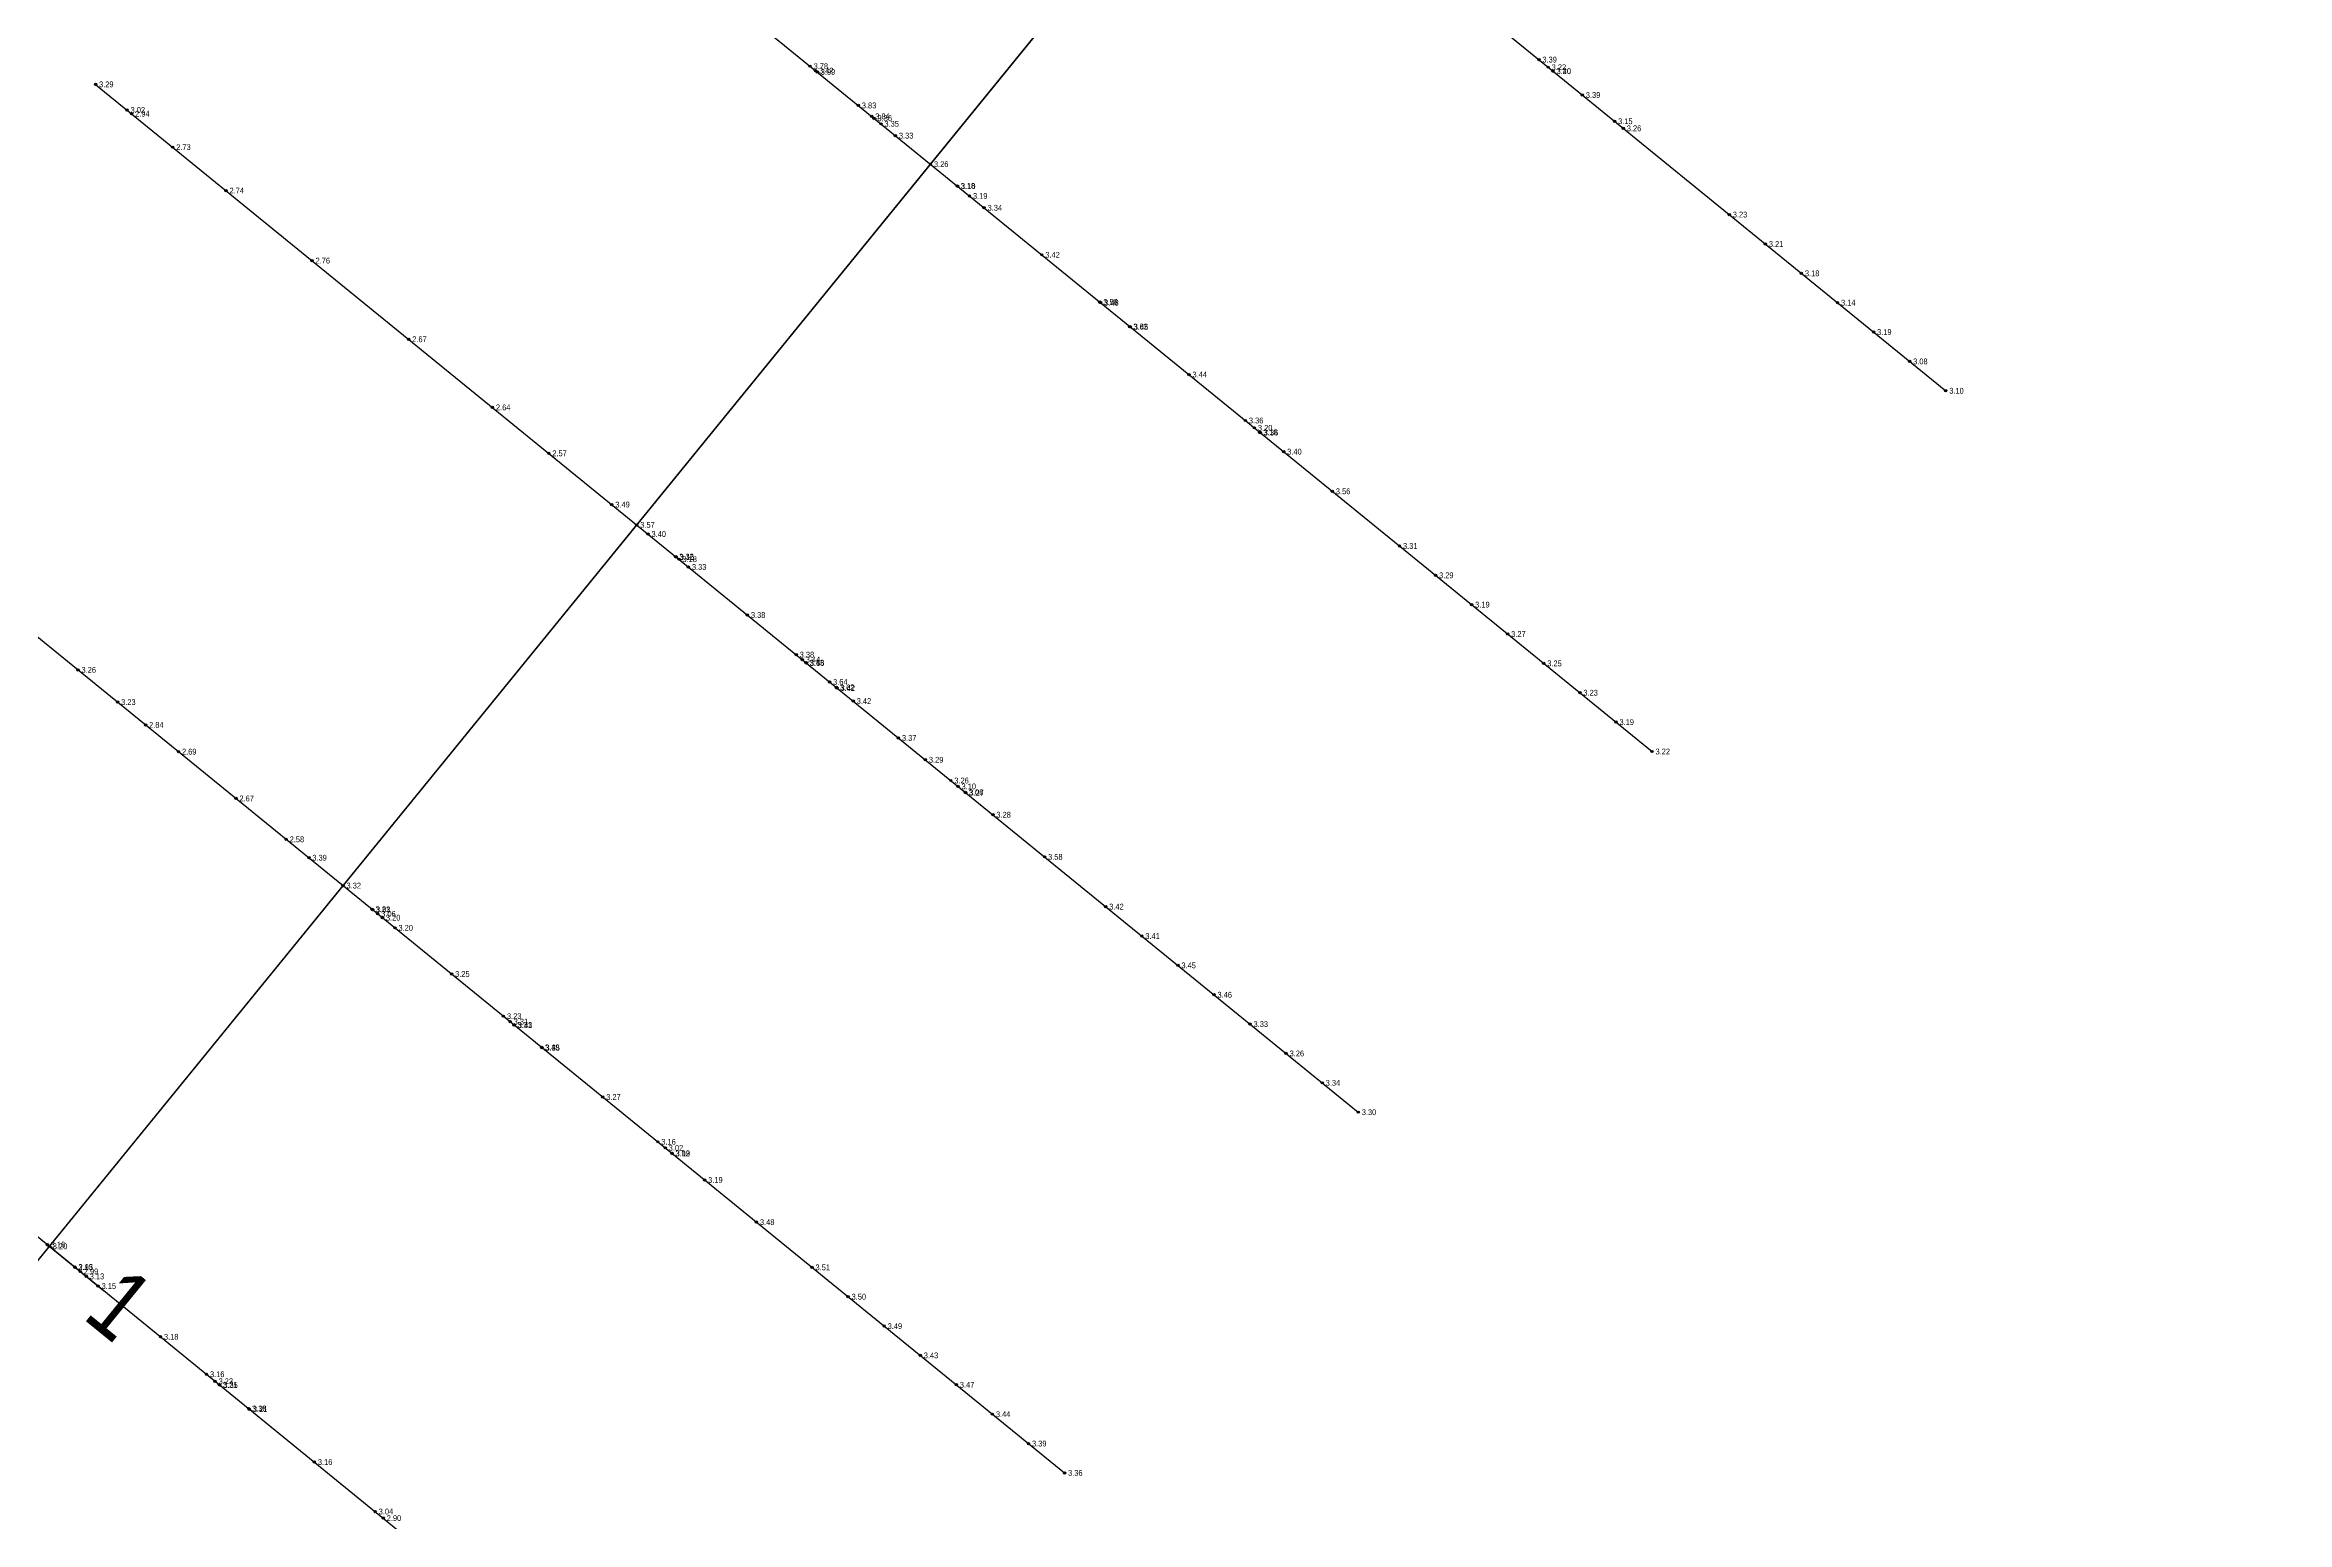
# Model space of a CAD drawing. Header units: metres. Extents: x 570677 to 573609, y 785040 to 786024.
# Drawn here: x 570862.1 to 570958.5, y 785478.4 to 785541.9 of the extents above; entities that cross this region are included whole.
import ezdxf
from ezdxf.enums import TextEntityAlignment as Align

# ---------------------------------------------------------------- set-up
doc = ezdxf.new("R2010")
doc.units = ezdxf.units.M
doc.header["$LTSCALE"] = 0.5
doc.layers.get('0').update_dxf_attribs({"linetype": 'CONTINUOUS'})
for name, color, linetype in [('dmx', 7, 'CONTINUOUS'), ('GCD', 1, 'CONTINUOUS'), ('桩号_D2', 2, 'CONTINUOUS'), ('道路中线_D2', 7, 'CONTINUOUS')]:
    doc.layers.add(name, color=color, linetype=linetype)
doc.styles.add('EICAD', font='arial.ttf', dxfattribs={"width": 0.8, "height": 2})

# ---------------------------------------------------------------- blocks, each defined once
blk = doc.blocks.new('gc200')
h = blk.add_hatch(color=0)
edge = h.paths.add_edge_path()
edge.add_arc((0, 0), 0.196, 0, 360)
at = {"color": 0}
blk.add_circle((0, 0), 0.196, dxfattribs=at)

msp = doc.modelspace()

# ---------------------------------------------------------------- linework, layer by layer
at = {"flags": 128}
msp.add_lwpolyline([(570723.387, 785319.668), (570925.421, 785567.825)], dxfattribs=at)
at = {"layer": 'dmx'}
for p, q in [((570889.529, 785571.256), (570943.814, 785527.061)), ((570876.902, 785555.746), (570931.187, 785511.551)), ((570864.275, 785540.237), (570918.559, 785496.042)), ((570851.648, 785524.727), (570905.932, 785480.532)), ((570839.021, 785509.217), (570893.305, 785465.022))]:
    msp.add_line(p, q, dxfattribs=at)
at = {"layer": '桩号_D2', "linetype": 'Continuous'}
msp.add_lwpolyline([(570862.285, 785490.276), (570864.612, 785488.382)], dxfattribs=at)
at = {"layer": '道路中线_D2', "color": 4}
for p in [(570723.387, 785319.668), (570799.15, 785412.727)]:
    msp.add_line(p, (570958.491, 785608.445), dxfattribs=at)

# ---------------------------------------------------------------- block references
at = {"layer": 'GCD'}
ref = msp.add_blockref('gc200', (570926.323, 785541.301, 3.386), dxfattribs=dict(at, xscale=0.25, yscale=0.25, zscale=0.25))
ref.add_attrib('height', '3.39', dxfattribs={"height": 0.25, "style": 'EICAD', "width": 0.8}).set_placement((570926.473, 785541.301, 3.386), align=Align.MIDDLE_LEFT)
ref = msp.add_blockref('gc200', (570864.275, 785540.237, 3.29), dxfattribs=dict(at, xscale=0.25, yscale=0.25, zscale=0.25))
ref.add_attrib('height', '3.29', dxfattribs={"height": 0.25, "style": 'EICAD', "width": 0.8}).set_placement((570864.425, 785540.237), align=Align.MIDDLE_LEFT)
ref = msp.add_blockref('gc200', (570894.992, 785541.019, 3.776), dxfattribs=dict(at, xscale=0.25, yscale=0.25, zscale=0.25))
ref.add_attrib('height', '3.78', dxfattribs={"height": 0.25, "style": 'EICAD', "width": 0.8}).set_placement((570895.142, 785541.019, 3.776), align=Align.MIDDLE_LEFT)
ref = msp.add_blockref('gc200', (570895.225, 785540.829, 3.421), dxfattribs=dict(at, xscale=0.25, yscale=0.25, zscale=0.25))
ref.add_attrib('height', '3.42', dxfattribs={"height": 0.25, "style": 'EICAD', "width": 0.8}).set_placement((570895.375, 785540.829, 3.421), align=Align.MIDDLE_LEFT)
ref = msp.add_blockref('gc200', (570895.299, 785540.769, 3.988), dxfattribs=dict(at, xscale=0.25, yscale=0.25, zscale=0.25))
ref.add_attrib('height', '3.99', dxfattribs={"height": 0.25, "style": 'EICAD', "width": 0.8}).set_placement((570895.449, 785540.769, 3.988), align=Align.MIDDLE_LEFT)
ref = msp.add_blockref('gc200', (570926.722, 785540.976, 3.218), dxfattribs=dict(at, xscale=0.25, yscale=0.25, zscale=0.25))
ref.add_attrib('height', '3.22', dxfattribs={"height": 0.25, "style": 'EICAD', "width": 0.8}).set_placement((570926.872, 785540.976, 3.218), align=Align.MIDDLE_LEFT)
ref = msp.add_blockref('gc200', (570926.929, 785540.808, 3.2), dxfattribs=dict(at, xscale=0.25, yscale=0.25, zscale=0.25))
ref.add_attrib('height', '3.20', dxfattribs={"height": 0.25, "style": 'EICAD', "width": 0.8}).set_placement((570927.079, 785540.808), align=Align.MIDDLE_LEFT)
ref = msp.add_blockref('gc200', (570926.933, 785540.804, 3.399), dxfattribs=dict(at, xscale=0.25, yscale=0.25, zscale=0.25))
ref.add_attrib('height', '3.40', dxfattribs={"height": 0.25, "style": 'EICAD', "width": 0.8}).set_placement((570927.083, 785540.804, 3.399), align=Align.MIDDLE_LEFT)
ref = msp.add_blockref('gc200', (570865.629, 785539.134, 3.022), dxfattribs=dict(at, xscale=0.25, yscale=0.25, zscale=0.25))
ref.add_attrib('height', '3.02', dxfattribs={"height": 0.25, "style": 'EICAD', "width": 0.8}).set_placement((570865.779, 785539.134, 3.022), align=Align.MIDDLE_LEFT)
ref = msp.add_blockref('gc200', (570897.065, 785539.331, 3.828), dxfattribs=dict(at, xscale=0.25, yscale=0.25, zscale=0.25))
ref.add_attrib('height', '3.83', dxfattribs={"height": 0.25, "style": 'EICAD', "width": 0.8}).set_placement((570897.215, 785539.331, 3.828), align=Align.MIDDLE_LEFT)
ref = msp.add_blockref('gc200', (570928.19, 785539.781, 3.391), dxfattribs=dict(at, xscale=0.25, yscale=0.25, zscale=0.25))
ref.add_attrib('height', '3.39', dxfattribs={"height": 0.25, "style": 'EICAD', "width": 0.8}).set_placement((570928.34, 785539.781, 3.391), align=Align.MIDDLE_LEFT)
ref = msp.add_blockref('gc200', (570865.826, 785538.974, 2.938), dxfattribs=dict(at, xscale=0.25, yscale=0.25, zscale=0.25))
ref.add_attrib('height', '2.94', dxfattribs={"height": 0.25, "style": 'EICAD', "width": 0.8}).set_placement((570865.976, 785538.974, 2.938), align=Align.MIDDLE_LEFT)
ref = msp.add_blockref('gc200', (570897.643, 785538.861, 3.842), dxfattribs=dict(at, xscale=0.25, yscale=0.25, zscale=0.25))
ref.add_attrib('height', '3.84', dxfattribs={"height": 0.25, "style": 'EICAD', "width": 0.8}).set_placement((570897.793, 785538.861, 3.842), align=Align.MIDDLE_LEFT)
ref = msp.add_blockref('gc200', (570897.743, 785538.779, 3.357), dxfattribs=dict(at, xscale=0.25, yscale=0.25, zscale=0.25))
ref.add_attrib('height', '3.36', dxfattribs={"height": 0.25, "style": 'EICAD', "width": 0.8}).set_placement((570897.893, 785538.779, 3.357), align=Align.MIDDLE_LEFT)
ref = msp.add_blockref('gc200', (570898.037, 785538.539, 3.347), dxfattribs=dict(at, xscale=0.25, yscale=0.25, zscale=0.25))
ref.add_attrib('height', '3.35', dxfattribs={"height": 0.25, "style": 'EICAD', "width": 0.8}).set_placement((570898.187, 785538.539, 3.347), align=Align.MIDDLE_LEFT)
ref = msp.add_blockref('gc200', (570929.577, 785538.652, 3.147), dxfattribs=dict(at, xscale=0.25, yscale=0.25, zscale=0.25))
ref.add_attrib('height', '3.15', dxfattribs={"height": 0.25, "style": 'EICAD', "width": 0.8}).set_placement((570929.727, 785538.652, 3.147), align=Align.MIDDLE_LEFT)
ref = msp.add_blockref('gc200', (570929.952, 785538.347, 3.26), dxfattribs=dict(at, xscale=0.25, yscale=0.25, zscale=0.25))
ref.add_attrib('height', '3.26', dxfattribs={"height": 0.25, "style": 'EICAD', "width": 0.8}).set_placement((570930.102, 785538.347, 3.26), align=Align.MIDDLE_LEFT)
ref = msp.add_blockref('gc200', (570867.591, 785537.537, 2.731), dxfattribs=dict(at, xscale=0.25, yscale=0.25, zscale=0.25))
ref.add_attrib('height', '2.73', dxfattribs={"height": 0.25, "style": 'EICAD', "width": 0.8}).set_placement((570867.741, 785537.537, 2.731), align=Align.MIDDLE_LEFT)
ref = msp.add_blockref('gc200', (570898.659, 785538.033, 3.327), dxfattribs=dict(at, xscale=0.25, yscale=0.25, zscale=0.25))
ref.add_attrib('height', '3.33', dxfattribs={"height": 0.25, "style": 'EICAD', "width": 0.8}).set_placement((570898.809, 785538.033, 3.327), align=Align.MIDDLE_LEFT)
ref = msp.add_blockref('gc200', (570900.167, 785536.806, 3.26), dxfattribs=dict(at, xscale=0.25, yscale=0.25, zscale=0.25))
ref.add_attrib('height', '3.26', dxfattribs={"height": 0.25, "style": 'EICAD', "width": 0.8}).set_placement((570900.317, 785536.806), align=Align.MIDDLE_LEFT)
ref = msp.add_blockref('gc200', (570869.883, 785535.671, 2.741), dxfattribs=dict(at, xscale=0.25, yscale=0.25, zscale=0.25))
ref.add_attrib('height', '2.74', dxfattribs={"height": 0.25, "style": 'EICAD', "width": 0.8}).set_placement((570870.033, 785535.671, 2.741), align=Align.MIDDLE_LEFT)
ref = msp.add_blockref('gc200', (570901.315, 785535.871, 3.177), dxfattribs=dict(at, xscale=0.25, yscale=0.25, zscale=0.25))
ref.add_attrib('height', '3.18', dxfattribs={"height": 0.25, "style": 'EICAD', "width": 0.8}).set_placement((570901.465, 785535.871, 3.177), align=Align.MIDDLE_LEFT)
ref = msp.add_blockref('gc200', (570901.33, 785535.859, 3.1), dxfattribs=dict(at, xscale=0.25, yscale=0.25, zscale=0.25))
ref.add_attrib('height', '3.10', dxfattribs={"height": 0.25, "style": 'EICAD', "width": 0.8}).set_placement((570901.48, 785535.859), align=Align.MIDDLE_LEFT)
ref = msp.add_blockref('gc200', (570901.844, 785535.44, 3.189), dxfattribs=dict(at, xscale=0.25, yscale=0.25, zscale=0.25))
ref.add_attrib('height', '3.19', dxfattribs={"height": 0.25, "style": 'EICAD', "width": 0.8}).set_placement((570901.994, 785535.44, 3.189), align=Align.MIDDLE_LEFT)
ref = msp.add_blockref('gc200', (570902.472, 785534.929, 3.343), dxfattribs=dict(at, xscale=0.25, yscale=0.25, zscale=0.25))
ref.add_attrib('height', '3.34', dxfattribs={"height": 0.25, "style": 'EICAD', "width": 0.8}).set_placement((570902.622, 785534.929, 3.343), align=Align.MIDDLE_LEFT)
ref = msp.add_blockref('gc200', (570934.508, 785534.638, 3.23), dxfattribs=dict(at, xscale=0.25, yscale=0.25, zscale=0.25))
ref.add_attrib('height', '3.23', dxfattribs={"height": 0.25, "style": 'EICAD', "width": 0.8}).set_placement((570934.658, 785534.638, 3.23), align=Align.MIDDLE_LEFT)
ref = msp.add_blockref('gc200', (570936.059, 785533.375, 3.21), dxfattribs=dict(at, xscale=0.25, yscale=0.25, zscale=0.25))
ref.add_attrib('height', '3.21', dxfattribs={"height": 0.25, "style": 'EICAD', "width": 0.8}).set_placement((570936.209, 785533.375, 3.21), align=Align.MIDDLE_LEFT)
ref = msp.add_blockref('gc200', (570873.581, 785532.66, 2.76), dxfattribs=dict(at, xscale=0.25, yscale=0.25, zscale=0.25))
ref.add_attrib('height', '2.76', dxfattribs={"height": 0.25, "style": 'EICAD', "width": 0.8}).set_placement((570873.731, 785532.66, 2.76), align=Align.MIDDLE_LEFT)
ref = msp.add_blockref('gc200', (570904.955, 785532.907, 3.422), dxfattribs=dict(at, xscale=0.25, yscale=0.25, zscale=0.25))
ref.add_attrib('height', '3.42', dxfattribs={"height": 0.25, "style": 'EICAD', "width": 0.8}).set_placement((570905.105, 785532.907, 3.422), align=Align.MIDDLE_LEFT)
ref = msp.add_blockref('gc200', (570937.61, 785532.112, 3.184), dxfattribs=dict(at, xscale=0.25, yscale=0.25, zscale=0.25))
ref.add_attrib('height', '3.18', dxfattribs={"height": 0.25, "style": 'EICAD', "width": 0.8}).set_placement((570937.76, 785532.112, 3.184), align=Align.MIDDLE_LEFT)
ref = msp.add_blockref('gc200', (570907.446, 785530.88, 3.584), dxfattribs=dict(at, xscale=0.25, yscale=0.25, zscale=0.25))
ref.add_attrib('height', '3.58', dxfattribs={"height": 0.25, "style": 'EICAD', "width": 0.8}).set_placement((570907.596, 785530.88, 3.584), align=Align.MIDDLE_LEFT)
ref = msp.add_blockref('gc200', (570907.485, 785530.848, 3.475), dxfattribs=dict(at, xscale=0.25, yscale=0.25, zscale=0.25))
ref.add_attrib('height', '3.48', dxfattribs={"height": 0.25, "style": 'EICAD', "width": 0.8}).set_placement((570907.635, 785530.848, 3.475), align=Align.MIDDLE_LEFT)
ref = msp.add_blockref('gc200', (570939.161, 785530.849, 3.14), dxfattribs=dict(at, xscale=0.25, yscale=0.25, zscale=0.25))
ref.add_attrib('height', '3.14', dxfattribs={"height": 0.25, "style": 'EICAD', "width": 0.8}).set_placement((570939.311, 785530.849, 3.14), align=Align.MIDDLE_LEFT)
ref = msp.add_blockref('gc200', (570908.735, 785529.823, 3.621), dxfattribs=dict(at, xscale=0.25, yscale=0.25, zscale=0.25))
ref.add_attrib('height', '3.62', dxfattribs={"height": 0.25, "style": 'EICAD', "width": 0.8}).set_placement((570908.885, 785529.823, 3.621), align=Align.MIDDLE_LEFT)
ref = msp.add_blockref('gc200', (570908.758, 785529.811, 3.45), dxfattribs=dict(at, xscale=0.25, yscale=0.25, zscale=0.25))
ref.add_attrib('height', '3.45', dxfattribs={"height": 0.25, "style": 'EICAD', "width": 0.8}).set_placement((570908.908, 785529.811, 3.45), align=Align.MIDDLE_LEFT)
ref = msp.add_blockref('gc200', (570940.712, 785529.587, 3.19), dxfattribs=dict(at, xscale=0.25, yscale=0.25, zscale=0.25))
ref.add_attrib('height', '3.19', dxfattribs={"height": 0.25, "style": 'EICAD', "width": 0.8}).set_placement((570940.862, 785529.587, 3.19), align=Align.MIDDLE_LEFT)
ref = msp.add_blockref('gc200', (570877.737, 785529.277, 2.673), dxfattribs=dict(at, xscale=0.25, yscale=0.25, zscale=0.25))
ref.add_attrib('height', '2.67', dxfattribs={"height": 0.25, "style": 'EICAD', "width": 0.8}).set_placement((570877.887, 785529.277, 2.673), align=Align.MIDDLE_LEFT)
ref = msp.add_blockref('gc200', (570911.279, 785527.759, 3.44), dxfattribs=dict(at, xscale=0.25, yscale=0.25, zscale=0.25))
ref.add_attrib('height', '3.44', dxfattribs={"height": 0.25, "style": 'EICAD', "width": 0.8}).set_placement((570911.429, 785527.759, 3.44), align=Align.MIDDLE_LEFT)
ref = msp.add_blockref('gc200', (570942.263, 785528.324, 3.08), dxfattribs=dict(at, xscale=0.25, yscale=0.25, zscale=0.25))
ref.add_attrib('height', '3.08', dxfattribs={"height": 0.25, "style": 'EICAD', "width": 0.8}).set_placement((570942.413, 785528.324, 3.08), align=Align.MIDDLE_LEFT)
ref = msp.add_blockref('gc200', (570943.814, 785527.061, 3.1), dxfattribs=dict(at, xscale=0.25, yscale=0.25, zscale=0.25))
ref.add_attrib('height', '3.10', dxfattribs={"height": 0.25, "style": 'EICAD', "width": 0.8}).set_placement((570943.964, 785527.061), align=Align.MIDDLE_LEFT)
ref = msp.add_blockref('gc200', (570881.336, 785526.347, 2.636), dxfattribs=dict(at, xscale=0.25, yscale=0.25, zscale=0.25))
ref.add_attrib('height', '2.64', dxfattribs={"height": 0.25, "style": 'EICAD', "width": 0.8}).set_placement((570881.486, 785526.347, 2.636), align=Align.MIDDLE_LEFT)
ref = msp.add_blockref('gc200', (570913.705, 785525.784, 3.361), dxfattribs=dict(at, xscale=0.25, yscale=0.25, zscale=0.25))
ref.add_attrib('height', '3.36', dxfattribs={"height": 0.25, "style": 'EICAD', "width": 0.8}).set_placement((570913.855, 785525.784, 3.361), align=Align.MIDDLE_LEFT)
ref = msp.add_blockref('gc200', (570914.093, 785525.468, 3.197), dxfattribs=dict(at, xscale=0.25, yscale=0.25, zscale=0.25))
ref.add_attrib('height', '3.20', dxfattribs={"height": 0.25, "style": 'EICAD', "width": 0.8}).set_placement((570914.243, 785525.468, 3.197), align=Align.MIDDLE_LEFT)
ref = msp.add_blockref('gc200', (570914.324, 785525.28, 3.18), dxfattribs=dict(at, xscale=0.25, yscale=0.25, zscale=0.25))
ref.add_attrib('height', '3.18', dxfattribs={"height": 0.25, "style": 'EICAD', "width": 0.8}).set_placement((570914.474, 785525.28), align=Align.MIDDLE_LEFT)
ref = msp.add_blockref('gc200', (570914.344, 785525.263, 3.356), dxfattribs=dict(at, xscale=0.25, yscale=0.25, zscale=0.25))
ref.add_attrib('height', '3.36', dxfattribs={"height": 0.25, "style": 'EICAD', "width": 0.8}).set_placement((570914.494, 785525.263, 3.356), align=Align.MIDDLE_LEFT)
ref = msp.add_blockref('gc200', (570883.76, 785524.373, 2.567), dxfattribs=dict(at, xscale=0.25, yscale=0.25, zscale=0.25))
ref.add_attrib('height', '2.57', dxfattribs={"height": 0.25, "style": 'EICAD', "width": 0.8}).set_placement((570883.91, 785524.373, 2.567), align=Align.MIDDLE_LEFT)
ref = msp.add_blockref('gc200', (570915.352, 785524.443, 3.401), dxfattribs=dict(at, xscale=0.25, yscale=0.25, zscale=0.25))
ref.add_attrib('height', '3.40', dxfattribs={"height": 0.25, "style": 'EICAD', "width": 0.8}).set_placement((570915.502, 785524.443, 3.401), align=Align.MIDDLE_LEFT)
ref = msp.add_blockref('gc200', (570917.444, 785522.74, 3.56), dxfattribs=dict(at, xscale=0.25, yscale=0.25, zscale=0.25))
ref.add_attrib('height', '3.56', dxfattribs={"height": 0.25, "style": 'EICAD', "width": 0.8}).set_placement((570917.594, 785522.74, 3.56), align=Align.MIDDLE_LEFT)
ref = msp.add_blockref('gc200', (570886.467, 785522.169, 3.49), dxfattribs=dict(at, xscale=0.25, yscale=0.25, zscale=0.25))
ref.add_attrib('height', '3.49', dxfattribs={"height": 0.25, "style": 'EICAD', "width": 0.8}).set_placement((570886.617, 785522.169, 3.49), align=Align.MIDDLE_LEFT)
ref = msp.add_blockref('gc200', (570887.54, 785521.296, 3.57), dxfattribs=dict(at, xscale=0.25, yscale=0.25, zscale=0.25))
ref.add_attrib('height', '3.57', dxfattribs={"height": 0.25, "style": 'EICAD', "width": 0.8}).set_placement((570887.69, 785521.296), align=Align.MIDDLE_LEFT)
ref = msp.add_blockref('gc200', (570888.023, 785520.902, 3.396), dxfattribs=dict(at, xscale=0.25, yscale=0.25, zscale=0.25))
ref.add_attrib('height', '3.40', dxfattribs={"height": 0.25, "style": 'EICAD', "width": 0.8}).set_placement((570888.173, 785520.902, 3.396), align=Align.MIDDLE_LEFT)
ref = msp.add_blockref('gc200', (570889.216, 785519.931, 3.315), dxfattribs=dict(at, xscale=0.25, yscale=0.25, zscale=0.25))
ref.add_attrib('height', '3.32', dxfattribs={"height": 0.25, "style": 'EICAD', "width": 0.8}).set_placement((570889.366, 785519.931, 3.315), align=Align.MIDDLE_LEFT)
ref = msp.add_blockref('gc200', (570889.238, 785519.906, 3.157), dxfattribs=dict(at, xscale=0.25, yscale=0.25, zscale=0.25))
ref.add_attrib('height', '3.16', dxfattribs={"height": 0.25, "style": 'EICAD', "width": 0.8}).set_placement((570889.388, 785519.906, 3.157), align=Align.MIDDLE_LEFT)
ref = msp.add_blockref('gc200', (570920.33, 785520.39, 3.31), dxfattribs=dict(at, xscale=0.25, yscale=0.25, zscale=0.25))
ref.add_attrib('height', '3.31', dxfattribs={"height": 0.25, "style": 'EICAD', "width": 0.8}).set_placement((570920.48, 785520.39, 3.31), align=Align.MIDDLE_LEFT)
ref = msp.add_blockref('gc200', (570889.352, 785519.82, 3.18), dxfattribs=dict(at, xscale=0.25, yscale=0.25, zscale=0.25))
ref.add_attrib('height', '3.18', dxfattribs={"height": 0.25, "style": 'EICAD', "width": 0.8}).set_placement((570889.502, 785519.82, 3.18), align=Align.MIDDLE_LEFT)
ref = msp.add_blockref('gc200', (570889.762, 785519.487, 3.325), dxfattribs=dict(at, xscale=0.25, yscale=0.25, zscale=0.25))
ref.add_attrib('height', '3.33', dxfattribs={"height": 0.25, "style": 'EICAD', "width": 0.8}).set_placement((570889.912, 785519.487, 3.325), align=Align.MIDDLE_LEFT)
ref = msp.add_blockref('gc200', (570921.881, 785519.128, 3.29), dxfattribs=dict(at, xscale=0.25, yscale=0.25, zscale=0.25))
ref.add_attrib('height', '3.29', dxfattribs={"height": 0.25, "style": 'EICAD', "width": 0.8}).set_placement((570922.031, 785519.128, 3.29), align=Align.MIDDLE_LEFT)
ref = msp.add_blockref('gc200', (570892.298, 785517.422, 3.377), dxfattribs=dict(at, xscale=0.25, yscale=0.25, zscale=0.25))
ref.add_attrib('height', '3.38', dxfattribs={"height": 0.25, "style": 'EICAD', "width": 0.8}).set_placement((570892.448, 785517.422, 3.377), align=Align.MIDDLE_LEFT)
ref = msp.add_blockref('gc200', (570923.432, 785517.865, 3.19), dxfattribs=dict(at, xscale=0.25, yscale=0.25, zscale=0.25))
ref.add_attrib('height', '3.19', dxfattribs={"height": 0.25, "style": 'EICAD', "width": 0.8}).set_placement((570923.582, 785517.865, 3.19), align=Align.MIDDLE_LEFT)
ref = msp.add_blockref('gc200', (570924.983, 785516.602, 3.272), dxfattribs=dict(at, xscale=0.25, yscale=0.25, zscale=0.25))
ref.add_attrib('height', '3.27', dxfattribs={"height": 0.25, "style": 'EICAD', "width": 0.8}).set_placement((570925.133, 785516.602, 3.272), align=Align.MIDDLE_LEFT)
ref = msp.add_blockref('gc200', (570863.52, 785515.061, 3.256), dxfattribs=dict(at, xscale=0.25, yscale=0.25, zscale=0.25))
ref.add_attrib('height', '3.26', dxfattribs={"height": 0.25, "style": 'EICAD', "width": 0.8}).set_placement((570863.67, 785515.061, 3.256), align=Align.MIDDLE_LEFT)
ref = msp.add_blockref('gc200', (570894.395, 785515.715, 3.381), dxfattribs=dict(at, xscale=0.25, yscale=0.25, zscale=0.25))
ref.add_attrib('height', '3.38', dxfattribs={"height": 0.25, "style": 'EICAD', "width": 0.8}).set_placement((570894.545, 785515.715, 3.381), align=Align.MIDDLE_LEFT)
ref = msp.add_blockref('gc200', (570894.655, 785515.503, 3.444), dxfattribs=dict(at, xscale=0.25, yscale=0.25, zscale=0.25))
ref.add_attrib('height', '3.44', dxfattribs={"height": 0.25, "style": 'EICAD', "width": 0.8}).set_placement((570894.805, 785515.503, 3.444), align=Align.MIDDLE_LEFT)
ref = msp.add_blockref('gc200', (570894.821, 785515.368, 3.432), dxfattribs=dict(at, xscale=0.25, yscale=0.25, zscale=0.25))
ref.add_attrib('height', '3.43', dxfattribs={"height": 0.25, "style": 'EICAD', "width": 0.8}).set_placement((570894.971, 785515.368, 3.432), align=Align.MIDDLE_LEFT)
ref = msp.add_blockref('gc200', (570894.835, 785515.357, 3.559), dxfattribs=dict(at, xscale=0.25, yscale=0.25, zscale=0.25))
ref.add_attrib('height', '3.56', dxfattribs={"height": 0.25, "style": 'EICAD', "width": 0.8}).set_placement((570894.985, 785515.357, 3.559), align=Align.MIDDLE_LEFT)
ref = msp.add_blockref('gc200', (570926.534, 785515.34, 3.25), dxfattribs=dict(at, xscale=0.25, yscale=0.25, zscale=0.25))
ref.add_attrib('height', '3.25', dxfattribs={"height": 0.25, "style": 'EICAD', "width": 0.8}).set_placement((570926.684, 785515.34, 3.25), align=Align.MIDDLE_LEFT)
ref = msp.add_blockref('gc200', (570895.832, 785514.544, 3.637), dxfattribs=dict(at, xscale=0.25, yscale=0.25, zscale=0.25))
ref.add_attrib('height', '3.64', dxfattribs={"height": 0.25, "style": 'EICAD', "width": 0.8}).set_placement((570895.982, 785514.544, 3.637), align=Align.MIDDLE_LEFT)
ref = msp.add_blockref('gc200', (570896.123, 785514.308, 3.62), dxfattribs=dict(at, xscale=0.25, yscale=0.25, zscale=0.25))
ref.add_attrib('height', '3.62', dxfattribs={"height": 0.25, "style": 'EICAD', "width": 0.8}).set_placement((570896.273, 785514.308, 3.62), align=Align.MIDDLE_LEFT)
ref = msp.add_blockref('gc200', (570896.152, 785514.284, 3.423), dxfattribs=dict(at, xscale=0.25, yscale=0.25, zscale=0.25))
ref.add_attrib('height', '3.42', dxfattribs={"height": 0.25, "style": 'EICAD', "width": 0.8}).set_placement((570896.302, 785514.284, 3.423), align=Align.MIDDLE_LEFT)
ref = msp.add_blockref('gc200', (570928.085, 785514.077, 3.23), dxfattribs=dict(at, xscale=0.25, yscale=0.25, zscale=0.25))
ref.add_attrib('height', '3.23', dxfattribs={"height": 0.25, "style": 'EICAD', "width": 0.8}).set_placement((570928.235, 785514.077, 3.23), align=Align.MIDDLE_LEFT)
ref = msp.add_blockref('gc200', (570865.223, 785513.675, 3.234), dxfattribs=dict(at, xscale=0.25, yscale=0.25, zscale=0.25))
ref.add_attrib('height', '3.23', dxfattribs={"height": 0.25, "style": 'EICAD', "width": 0.8}).set_placement((570865.373, 785513.675, 3.234), align=Align.MIDDLE_LEFT)
ref = msp.add_blockref('gc200', (570896.846, 785513.72, 3.42), dxfattribs=dict(at, xscale=0.25, yscale=0.25, zscale=0.25))
ref.add_attrib('height', '3.42', dxfattribs={"height": 0.25, "style": 'EICAD', "width": 0.8}).set_placement((570896.996, 785513.72, 3.42), align=Align.MIDDLE_LEFT)
ref = msp.add_blockref('gc200', (570866.426, 785512.695, 2.837), dxfattribs=dict(at, xscale=0.25, yscale=0.25, zscale=0.25))
ref.add_attrib('height', '2.84', dxfattribs={"height": 0.25, "style": 'EICAD', "width": 0.8}).set_placement((570866.576, 785512.695, 2.837), align=Align.MIDDLE_LEFT)
ref = msp.add_blockref('gc200', (570898.791, 785512.135, 3.373), dxfattribs=dict(at, xscale=0.25, yscale=0.25, zscale=0.25))
ref.add_attrib('height', '3.37', dxfattribs={"height": 0.25, "style": 'EICAD', "width": 0.8}).set_placement((570898.941, 785512.135, 3.373), align=Align.MIDDLE_LEFT)
ref = msp.add_blockref('gc200', (570929.636, 785512.814, 3.186), dxfattribs=dict(at, xscale=0.25, yscale=0.25, zscale=0.25))
ref.add_attrib('height', '3.19', dxfattribs={"height": 0.25, "style": 'EICAD', "width": 0.8}).set_placement((570929.786, 785512.814, 3.186), align=Align.MIDDLE_LEFT)
ref = msp.add_blockref('gc200', (570867.84, 785511.544, 2.686), dxfattribs=dict(at, xscale=0.25, yscale=0.25, zscale=0.25))
ref.add_attrib('height', '2.69', dxfattribs={"height": 0.25, "style": 'EICAD', "width": 0.8}).set_placement((570867.99, 785511.544, 2.686), align=Align.MIDDLE_LEFT)
ref = msp.add_blockref('gc200', (570899.948, 785511.194, 3.288), dxfattribs=dict(at, xscale=0.25, yscale=0.25, zscale=0.25))
ref.add_attrib('height', '3.29', dxfattribs={"height": 0.25, "style": 'EICAD', "width": 0.8}).set_placement((570900.098, 785511.194, 3.288), align=Align.MIDDLE_LEFT)
ref = msp.add_blockref('gc200', (570931.187, 785511.551, 3.22), dxfattribs=dict(at, xscale=0.25, yscale=0.25, zscale=0.25))
ref.add_attrib('height', '3.22', dxfattribs={"height": 0.25, "style": 'EICAD', "width": 0.8}).set_placement((570931.337, 785511.551), align=Align.MIDDLE_LEFT)
ref = msp.add_blockref('gc200', (570901.043, 785510.303, 3.261), dxfattribs=dict(at, xscale=0.25, yscale=0.25, zscale=0.25))
ref.add_attrib('height', '3.26', dxfattribs={"height": 0.25, "style": 'EICAD', "width": 0.8}).set_placement((570901.193, 785510.303, 3.261), align=Align.MIDDLE_LEFT)
ref = msp.add_blockref('gc200', (570870.311, 785509.532, 2.668), dxfattribs=dict(at, xscale=0.25, yscale=0.25, zscale=0.25))
ref.add_attrib('height', '2.67', dxfattribs={"height": 0.25, "style": 'EICAD', "width": 0.8}).set_placement((570870.461, 785509.532, 2.668), align=Align.MIDDLE_LEFT)
ref = msp.add_blockref('gc200', (570901.353, 785510.05, 3.096), dxfattribs=dict(at, xscale=0.25, yscale=0.25, zscale=0.25))
ref.add_attrib('height', '3.10', dxfattribs={"height": 0.25, "style": 'EICAD', "width": 0.8}).set_placement((570901.503, 785510.05, 3.096), align=Align.MIDDLE_LEFT)
ref = msp.add_blockref('gc200', (570901.665, 785509.796, 3.06), dxfattribs=dict(at, xscale=0.25, yscale=0.25, zscale=0.25))
ref.add_attrib('height', '3.06', dxfattribs={"height": 0.25, "style": 'EICAD', "width": 0.8}).set_placement((570901.815, 785509.796), align=Align.MIDDLE_LEFT)
ref = msp.add_blockref('gc200', (570901.683, 785509.782, 3.27), dxfattribs=dict(at, xscale=0.25, yscale=0.25, zscale=0.25))
ref.add_attrib('height', '3.27', dxfattribs={"height": 0.25, "style": 'EICAD', "width": 0.8}).set_placement((570901.833, 785509.782), align=Align.MIDDLE_LEFT)
ref = msp.add_blockref('gc200', (570902.85, 785508.831, 3.275), dxfattribs=dict(at, xscale=0.25, yscale=0.25, zscale=0.25))
ref.add_attrib('height', '3.28', dxfattribs={"height": 0.25, "style": 'EICAD', "width": 0.8}).set_placement((570903, 785508.831, 3.275), align=Align.MIDDLE_LEFT)
ref = msp.add_blockref('gc200', (570872.469, 785507.776, 2.582), dxfattribs=dict(at, xscale=0.25, yscale=0.25, zscale=0.25))
ref.add_attrib('height', '2.58', dxfattribs={"height": 0.25, "style": 'EICAD', "width": 0.8}).set_placement((570872.619, 785507.776, 2.582), align=Align.MIDDLE_LEFT)
ref = msp.add_blockref('gc200', (570873.444, 785506.982, 3.389), dxfattribs=dict(at, xscale=0.25, yscale=0.25, zscale=0.25))
ref.add_attrib('height', '3.39', dxfattribs={"height": 0.25, "style": 'EICAD', "width": 0.8}).set_placement((570873.594, 785506.982, 3.389), align=Align.MIDDLE_LEFT)
ref = msp.add_blockref('gc200', (570905.073, 785507.021, 3.58), dxfattribs=dict(at, xscale=0.25, yscale=0.25, zscale=0.25))
ref.add_attrib('height', '3.58', dxfattribs={"height": 0.25, "style": 'EICAD', "width": 0.8}).set_placement((570905.223, 785507.021, 3.58), align=Align.MIDDLE_LEFT)
ref = msp.add_blockref('gc200', (570874.913, 785505.786, 3.32), dxfattribs=dict(at, xscale=0.25, yscale=0.25, zscale=0.25))
ref.add_attrib('height', '3.32', dxfattribs={"height": 0.25, "style": 'EICAD', "width": 0.8}).set_placement((570875.063, 785505.786), align=Align.MIDDLE_LEFT)
ref = msp.add_blockref('gc200', (570876.162, 785504.772, 3.21), dxfattribs=dict(at, xscale=0.25, yscale=0.25, zscale=0.25))
ref.add_attrib('height', '3.21', dxfattribs={"height": 0.25, "style": 'EICAD', "width": 0.8}).set_placement((570876.312, 785504.772, 3.028), align=Align.MIDDLE_LEFT)
ref = msp.add_blockref('gc200', (570876.181, 785504.754, 3.03), dxfattribs=dict(at, xscale=0.25, yscale=0.25, zscale=0.25))
ref.add_attrib('height', '3.03', dxfattribs={"height": 0.25, "style": 'EICAD', "width": 0.8}).set_placement((570876.331, 785504.754), align=Align.MIDDLE_LEFT)
ref = msp.add_blockref('gc200', (570876.405, 785504.571, 3.063), dxfattribs=dict(at, xscale=0.25, yscale=0.25, zscale=0.25))
ref.add_attrib('height', '3.06', dxfattribs={"height": 0.25, "style": 'EICAD', "width": 0.8}).set_placement((570876.555, 785504.571, 3.063), align=Align.MIDDLE_LEFT)
ref = msp.add_blockref('gc200', (570907.702, 785504.881, 3.42), dxfattribs=dict(at, xscale=0.25, yscale=0.25, zscale=0.25))
ref.add_attrib('height', '3.42', dxfattribs={"height": 0.25, "style": 'EICAD', "width": 0.8}).set_placement((570907.852, 785504.881, 3.42), align=Align.MIDDLE_LEFT)
ref = msp.add_blockref('gc200', (570876.608, 785504.406, 3.196), dxfattribs=dict(at, xscale=0.25, yscale=0.25, zscale=0.25))
ref.add_attrib('height', '3.20', dxfattribs={"height": 0.25, "style": 'EICAD', "width": 0.8}).set_placement((570876.758, 785504.406, 3.196), align=Align.MIDDLE_LEFT)
ref = msp.add_blockref('gc200', (570877.145, 785503.969, 3.204), dxfattribs=dict(at, xscale=0.25, yscale=0.25, zscale=0.25))
ref.add_attrib('height', '3.20', dxfattribs={"height": 0.25, "style": 'EICAD', "width": 0.8}).set_placement((570877.295, 785503.969, 3.204), align=Align.MIDDLE_LEFT)
ref = msp.add_blockref('gc200', (570909.253, 785503.618, 3.41), dxfattribs=dict(at, xscale=0.25, yscale=0.25, zscale=0.25))
ref.add_attrib('height', '3.41', dxfattribs={"height": 0.25, "style": 'EICAD', "width": 0.8}).set_placement((570909.403, 785503.618, 3.41), align=Align.MIDDLE_LEFT)
ref = msp.add_blockref('gc200', (570879.581, 785501.985, 3.251), dxfattribs=dict(at, xscale=0.25, yscale=0.25, zscale=0.25))
ref.add_attrib('height', '3.25', dxfattribs={"height": 0.25, "style": 'EICAD', "width": 0.8}).set_placement((570879.731, 785501.985, 3.251), align=Align.MIDDLE_LEFT)
ref = msp.add_blockref('gc200', (570910.804, 785502.355, 3.45), dxfattribs=dict(at, xscale=0.25, yscale=0.25, zscale=0.25))
ref.add_attrib('height', '3.45', dxfattribs={"height": 0.25, "style": 'EICAD', "width": 0.8}).set_placement((570910.954, 785502.355, 3.45), align=Align.MIDDLE_LEFT)
ref = msp.add_blockref('gc200', (570912.355, 785501.092, 3.46), dxfattribs=dict(at, xscale=0.25, yscale=0.25, zscale=0.25))
ref.add_attrib('height', '3.46', dxfattribs={"height": 0.25, "style": 'EICAD', "width": 0.8}).set_placement((570912.505, 785501.092, 3.46), align=Align.MIDDLE_LEFT)
ref = msp.add_blockref('gc200', (570881.809, 785500.172, 3.233), dxfattribs=dict(at, xscale=0.25, yscale=0.25, zscale=0.25))
ref.add_attrib('height', '3.23', dxfattribs={"height": 0.25, "style": 'EICAD', "width": 0.8}).set_placement((570881.959, 785500.172, 3.233), align=Align.MIDDLE_LEFT)
ref = msp.add_blockref('gc200', (570882.098, 785499.936, 3.312), dxfattribs=dict(at, xscale=0.25, yscale=0.25, zscale=0.25))
ref.add_attrib('height', '3.31', dxfattribs={"height": 0.25, "style": 'EICAD', "width": 0.8}).set_placement((570882.248, 785499.936, 3.312), align=Align.MIDDLE_LEFT)
ref = msp.add_blockref('gc200', (570882.258, 785499.796, 3.31), dxfattribs=dict(at, xscale=0.25, yscale=0.25, zscale=0.25))
ref.add_attrib('height', '3.31', dxfattribs={"height": 0.25, "style": 'EICAD', "width": 0.8}).set_placement((570882.408, 785499.796, 3.433), align=Align.MIDDLE_LEFT)
ref = msp.add_blockref('gc200', (570882.279, 785499.789, 3.43), dxfattribs=dict(at, xscale=0.25, yscale=0.25, zscale=0.25))
ref.add_attrib('height', '3.43', dxfattribs={"height": 0.25, "style": 'EICAD', "width": 0.8}).set_placement((570882.429, 785499.789), align=Align.MIDDLE_LEFT)
ref = msp.add_blockref('gc200', (570913.906, 785499.83, 3.33), dxfattribs=dict(at, xscale=0.25, yscale=0.25, zscale=0.25))
ref.add_attrib('height', '3.33', dxfattribs={"height": 0.25, "style": 'EICAD', "width": 0.8}).set_placement((570914.056, 785499.83, 3.33), align=Align.MIDDLE_LEFT)
ref = msp.add_blockref('gc200', (570883.446, 785498.829, 3.48), dxfattribs=dict(at, xscale=0.25, yscale=0.25, zscale=0.25))
ref.add_attrib('height', '3.48', dxfattribs={"height": 0.25, "style": 'EICAD', "width": 0.8}).set_placement((570883.596, 785498.829, 3.48), align=Align.MIDDLE_LEFT)
ref = msp.add_blockref('gc200', (570883.463, 785498.813, 3.352), dxfattribs=dict(at, xscale=0.25, yscale=0.25, zscale=0.25))
ref.add_attrib('height', '3.35', dxfattribs={"height": 0.25, "style": 'EICAD', "width": 0.8}).set_placement((570883.613, 785498.813, 3.352), align=Align.MIDDLE_LEFT)
ref = msp.add_blockref('gc200', (570915.457, 785498.567, 3.26), dxfattribs=dict(at, xscale=0.25, yscale=0.25, zscale=0.25))
ref.add_attrib('height', '3.26', dxfattribs={"height": 0.25, "style": 'EICAD', "width": 0.8}).set_placement((570915.607, 785498.567, 3.26), align=Align.MIDDLE_LEFT)
ref = msp.add_blockref('gc200', (570917.008, 785497.304, 3.34), dxfattribs=dict(at, xscale=0.25, yscale=0.25, zscale=0.25))
ref.add_attrib('height', '3.34', dxfattribs={"height": 0.25, "style": 'EICAD', "width": 0.8}).set_placement((570917.158, 785497.304, 3.34), align=Align.MIDDLE_LEFT)
ref = msp.add_blockref('gc200', (570886.079, 785496.695, 3.265), dxfattribs=dict(at, xscale=0.25, yscale=0.25, zscale=0.25))
ref.add_attrib('height', '3.27', dxfattribs={"height": 0.25, "style": 'EICAD', "width": 0.8}).set_placement((570886.229, 785496.695, 3.265), align=Align.MIDDLE_LEFT)
ref = msp.add_blockref('gc200', (570918.559, 785496.042, 3.3), dxfattribs=dict(at, xscale=0.25, yscale=0.25, zscale=0.25))
ref.add_attrib('height', '3.30', dxfattribs={"height": 0.25, "style": 'EICAD', "width": 0.8}).set_placement((570918.709, 785496.042), align=Align.MIDDLE_LEFT)
ref = msp.add_blockref('gc200', (570888.446, 785494.768, 3.158), dxfattribs=dict(at, xscale=0.25, yscale=0.25, zscale=0.25))
ref.add_attrib('height', '3.16', dxfattribs={"height": 0.25, "style": 'EICAD', "width": 0.8}).set_placement((570888.596, 785494.768, 3.158), align=Align.MIDDLE_LEFT)
ref = msp.add_blockref('gc200', (570888.763, 785494.51, 3.021), dxfattribs=dict(at, xscale=0.25, yscale=0.25, zscale=0.25))
ref.add_attrib('height', '3.02', dxfattribs={"height": 0.25, "style": 'EICAD', "width": 0.8}).set_placement((570888.913, 785494.51, 3.021), align=Align.MIDDLE_LEFT)
ref = msp.add_blockref('gc200', (570889.05, 785494.276, 3.017), dxfattribs=dict(at, xscale=0.25, yscale=0.25, zscale=0.25))
ref.add_attrib('height', '3.02', dxfattribs={"height": 0.25, "style": 'EICAD', "width": 0.8}).set_placement((570889.2, 785494.276, 3.017), align=Align.MIDDLE_LEFT)
ref = msp.add_blockref('gc200', (570889.06, 785494.268, 3.185), dxfattribs=dict(at, xscale=0.25, yscale=0.25, zscale=0.25))
ref.add_attrib('height', '3.19', dxfattribs={"height": 0.25, "style": 'EICAD', "width": 0.8}).set_placement((570889.21, 785494.268, 3.185), align=Align.MIDDLE_LEFT)
ref = msp.add_blockref('gc200', (570890.459, 785493.129, 3.19), dxfattribs=dict(at, xscale=0.25, yscale=0.25, zscale=0.25))
ref.add_attrib('height', '3.19', dxfattribs={"height": 0.25, "style": 'EICAD', "width": 0.8}).set_placement((570890.609, 785493.129, 3.19), align=Align.MIDDLE_LEFT)
ref = msp.add_blockref('gc200', (570892.686, 785491.316, 3.479), dxfattribs=dict(at, xscale=0.25, yscale=0.25, zscale=0.25))
ref.add_attrib('height', '3.48', dxfattribs={"height": 0.25, "style": 'EICAD', "width": 0.8}).set_placement((570892.836, 785491.316, 3.479), align=Align.MIDDLE_LEFT)
ref = msp.add_blockref('gc200', (570862.196, 785490.349, 3.157), dxfattribs=dict(at, xscale=0.25, yscale=0.25, zscale=0.25))
ref.add_attrib('height', '3.16', dxfattribs={"height": 0.25, "style": 'EICAD', "width": 0.8}).set_placement((570862.346, 785490.349, 3.157), align=Align.MIDDLE_LEFT)
ref = msp.add_blockref('gc200', (570862.285, 785490.276, 3.2), dxfattribs=dict(at, xscale=0.25, yscale=0.25, zscale=0.25))
ref.add_attrib('height', '3.20', dxfattribs={"height": 0.25, "style": 'EICAD', "width": 0.8}).set_placement((570862.435, 785490.276), align=Align.MIDDLE_LEFT)
ref = msp.add_blockref('gc200', (570863.383, 785489.387, 3.128), dxfattribs=dict(at, xscale=0.25, yscale=0.25, zscale=0.25))
ref.add_attrib('height', '3.13', dxfattribs={"height": 0.25, "style": 'EICAD', "width": 0.8}).set_placement((570863.533, 785489.387, 3.128), align=Align.MIDDLE_LEFT)
ref = msp.add_blockref('gc200', (570863.392, 785489.375, 2.95), dxfattribs=dict(at, xscale=0.25, yscale=0.25, zscale=0.25))
ref.add_attrib('height', '2.95', dxfattribs={"height": 0.25, "style": 'EICAD', "width": 0.8}).set_placement((570863.542, 785489.375), align=Align.MIDDLE_LEFT)
ref = msp.add_blockref('gc200', (570863.616, 785489.193, 2.991), dxfattribs=dict(at, xscale=0.25, yscale=0.25, zscale=0.25))
ref.add_attrib('height', '2.99', dxfattribs={"height": 0.25, "style": 'EICAD', "width": 0.8}).set_placement((570863.766, 785489.193, 2.991), align=Align.MIDDLE_LEFT)
ref = msp.add_blockref('gc200', (570895.075, 785489.371, 3.51), dxfattribs=dict(at, xscale=0.25, yscale=0.25, zscale=0.25))
ref.add_attrib('height', '3.51', dxfattribs={"height": 0.25, "style": 'EICAD', "width": 0.8}).set_placement((570895.225, 785489.371, 3.51), align=Align.MIDDLE_LEFT)
ref = msp.add_blockref('gc200', (570863.874, 785488.983, 3.133), dxfattribs=dict(at, xscale=0.25, yscale=0.25, zscale=0.25))
ref.add_attrib('height', '3.13', dxfattribs={"height": 0.25, "style": 'EICAD', "width": 0.8}).set_placement((570864.024, 785488.983, 3.133), align=Align.MIDDLE_LEFT)
ref = msp.add_blockref('gc200', (570864.384, 785488.568, 3.153), dxfattribs=dict(at, xscale=0.25, yscale=0.25, zscale=0.25))
ref.add_attrib('height', '3.15', dxfattribs={"height": 0.25, "style": 'EICAD', "width": 0.8}).set_placement((570864.534, 785488.568, 3.153), align=Align.MIDDLE_LEFT)
ref = msp.add_blockref('gc200', (570896.626, 785488.108, 3.5), dxfattribs=dict(at, xscale=0.25, yscale=0.25, zscale=0.25))
ref.add_attrib('height', '3.50', dxfattribs={"height": 0.25, "style": 'EICAD', "width": 0.8}).set_placement((570896.776, 785488.108, 3.5), align=Align.MIDDLE_LEFT)
ref = msp.add_blockref('gc200', (570867.066, 785486.384, 3.179), dxfattribs=dict(at, xscale=0.25, yscale=0.25, zscale=0.25))
ref.add_attrib('height', '3.18', dxfattribs={"height": 0.25, "style": 'EICAD', "width": 0.8}).set_placement((570867.216, 785486.384, 3.179), align=Align.MIDDLE_LEFT)
ref = msp.add_blockref('gc200', (570898.177, 785486.845, 3.49), dxfattribs=dict(at, xscale=0.25, yscale=0.25, zscale=0.25))
ref.add_attrib('height', '3.49', dxfattribs={"height": 0.25, "style": 'EICAD', "width": 0.8}).set_placement((570898.327, 785486.845, 3.49), align=Align.MIDDLE_LEFT)
ref = msp.add_blockref('gc200', (570899.728, 785485.583, 3.43), dxfattribs=dict(at, xscale=0.25, yscale=0.25, zscale=0.25))
ref.add_attrib('height', '3.43', dxfattribs={"height": 0.25, "style": 'EICAD', "width": 0.8}).set_placement((570899.878, 785485.583, 3.43), align=Align.MIDDLE_LEFT)
ref = msp.add_blockref('gc200', (570869.043, 785484.774, 3.164), dxfattribs=dict(at, xscale=0.25, yscale=0.25, zscale=0.25))
ref.add_attrib('height', '3.16', dxfattribs={"height": 0.25, "style": 'EICAD', "width": 0.8}).set_placement((570869.193, 785484.774, 3.164), align=Align.MIDDLE_LEFT)
ref = msp.add_blockref('gc200', (570869.412, 785484.474, 3.229), dxfattribs=dict(at, xscale=0.25, yscale=0.25, zscale=0.25))
ref.add_attrib('height', '3.23', dxfattribs={"height": 0.25, "style": 'EICAD', "width": 0.8}).set_placement((570869.562, 785484.474, 3.229), align=Align.MIDDLE_LEFT)
ref = msp.add_blockref('gc200', (570869.599, 785484.322, 3.205), dxfattribs=dict(at, xscale=0.25, yscale=0.25, zscale=0.25))
ref.add_attrib('height', '3.21', dxfattribs={"height": 0.25, "style": 'EICAD', "width": 0.8}).set_placement((570869.749, 785484.322, 3.205), align=Align.MIDDLE_LEFT)
ref = msp.add_blockref('gc200', (570869.616, 785484.308, 3.35), dxfattribs=dict(at, xscale=0.25, yscale=0.25, zscale=0.25))
ref.add_attrib('height', '3.35', dxfattribs={"height": 0.25, "style": 'EICAD', "width": 0.8}).set_placement((570869.766, 785484.308), align=Align.MIDDLE_LEFT)
ref = msp.add_blockref('gc200', (570901.279, 785484.32, 3.47), dxfattribs=dict(at, xscale=0.25, yscale=0.25, zscale=0.25))
ref.add_attrib('height', '3.47', dxfattribs={"height": 0.25, "style": 'EICAD', "width": 0.8}).set_placement((570901.429, 785484.32, 3.47), align=Align.MIDDLE_LEFT)
ref = msp.add_blockref('gc200', (570870.852, 785483.302, 3.38), dxfattribs=dict(at, xscale=0.25, yscale=0.25, zscale=0.25))
ref.add_attrib('height', '3.38', dxfattribs={"height": 0.25, "style": 'EICAD', "width": 0.8}).set_placement((570871.002, 785483.302), align=Align.MIDDLE_LEFT)
ref = msp.add_blockref('gc200', (570870.89, 785483.271, 3.21), dxfattribs=dict(at, xscale=0.25, yscale=0.25, zscale=0.25))
ref.add_attrib('height', '3.21', dxfattribs={"height": 0.25, "style": 'EICAD', "width": 0.8}).set_placement((570871.04, 785483.271), align=Align.MIDDLE_LEFT)
ref = msp.add_blockref('gc200', (570902.83, 785483.057, 3.44), dxfattribs=dict(at, xscale=0.25, yscale=0.25, zscale=0.25))
ref.add_attrib('height', '3.44', dxfattribs={"height": 0.25, "style": 'EICAD', "width": 0.8}).set_placement((570902.98, 785483.057, 3.44), align=Align.MIDDLE_LEFT)
ref = msp.add_blockref('gc200', (570904.381, 785481.794, 3.39), dxfattribs=dict(at, xscale=0.25, yscale=0.25, zscale=0.25))
ref.add_attrib('height', '3.39', dxfattribs={"height": 0.25, "style": 'EICAD', "width": 0.8}).set_placement((570904.531, 785481.794, 3.39), align=Align.MIDDLE_LEFT)
ref = msp.add_blockref('gc200', (570873.682, 785480.998, 3.156), dxfattribs=dict(at, xscale=0.25, yscale=0.25, zscale=0.25))
ref.add_attrib('height', '3.16', dxfattribs={"height": 0.25, "style": 'EICAD', "width": 0.8}).set_placement((570873.832, 785480.998, 3.156), align=Align.MIDDLE_LEFT)
ref = msp.add_blockref('gc200', (570905.932, 785480.532, 3.36), dxfattribs=dict(at, xscale=0.25, yscale=0.25, zscale=0.25))
ref.add_attrib('height', '3.36', dxfattribs={"height": 0.25, "style": 'EICAD', "width": 0.8}).set_placement((570906.082, 785480.532), align=Align.MIDDLE_LEFT)
ref = msp.add_blockref('gc200', (570876.295, 785478.871, 3.038), dxfattribs=dict(at, xscale=0.25, yscale=0.25, zscale=0.25))
ref.add_attrib('height', '3.04', dxfattribs={"height": 0.25, "style": 'EICAD', "width": 0.8}).set_placement((570876.445, 785478.871, 3.038), align=Align.MIDDLE_LEFT)
ref = msp.add_blockref('gc200', (570876.641, 785478.589, 2.904), dxfattribs=dict(at, xscale=0.25, yscale=0.25, zscale=0.25))
ref.add_attrib('height', '2.90', dxfattribs={"height": 0.25, "style": 'EICAD', "width": 0.8}).set_placement((570876.791, 785478.589, 2.904), align=Align.MIDDLE_LEFT)

# ---------------------------------------------------------------- texts
at = {"layer": '桩号_D2', "style": 'EICAD', "width": 0.8}
msp.add_text('1', height=3, rotation=320.84965, dxfattribs=at).set_placement((570863.661, 785487.214))

doc.saveas('drawing.dxf')
